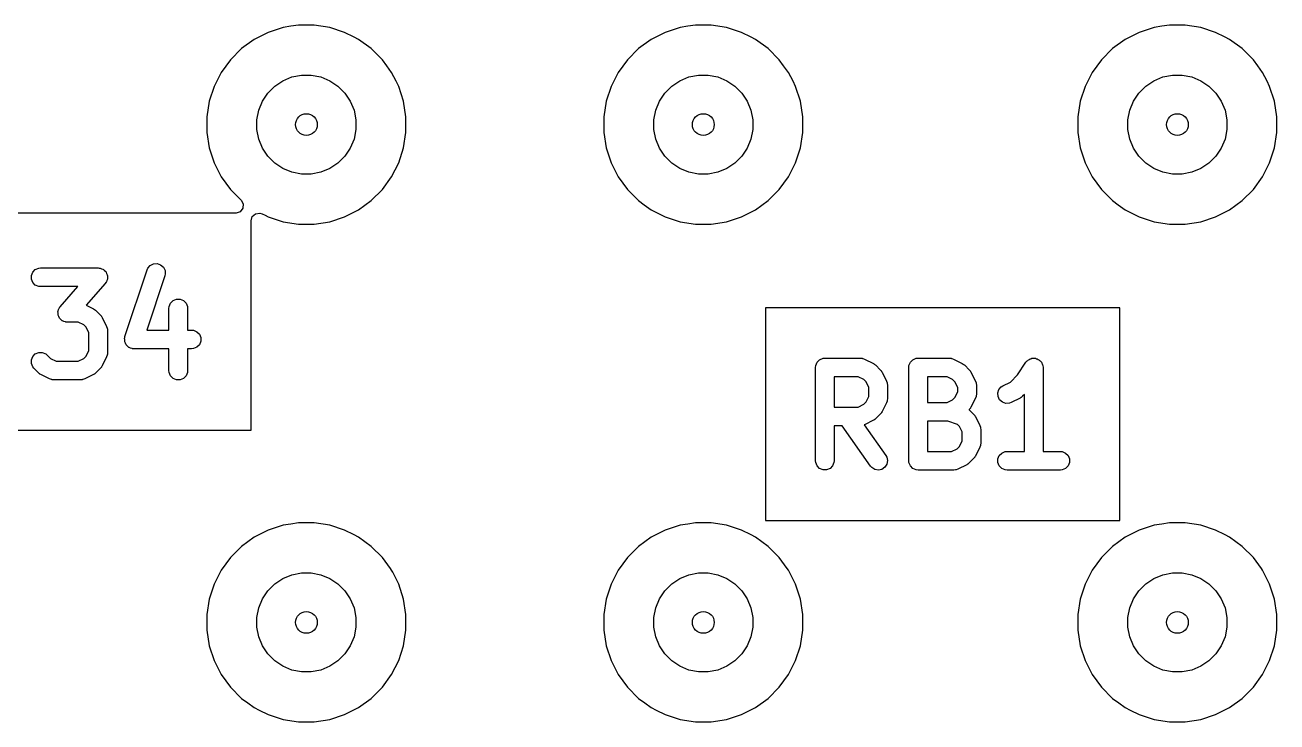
# Model space of a CAD drawing. Extents: x 20 to 124, y -124 to -20.
# Drawn here: x 88.29 to 108.41, y -111.85 to -100.65 of the extents above; entities that cross this region are included whole.
import ezdxf

# ---------------------------------------------------------------- set-up
doc = ezdxf.new("R2010")
doc.units = 0
doc.layers.add('BLACK', color=7, linetype='CONTINUOUS')
doc.layers.add('WHITE', color=7, linetype='CONTINUOUS')

msp = doc.modelspace()

# ---------------------------------------------------------------- linework, layer by layer
at = {"layer": 'BLACK', "linetype": 'CONTINUOUS'}
for p, q in [((92.195616, -100.76676), (91.971151, -100.881132)), ((92.435214, -100.68891), (92.195616, -100.76676)), ((92.559626, -100.669205), (92.435214, -100.68891)), ((92.684038, -100.6495), (92.559626, -100.669205)), ((92.935962, -100.6495), (92.684038, -100.6495)), ((93.184785, -100.68891), (92.935962, -100.6495)), ((93.424383, -100.76676), (93.184785, -100.68891)), ((93.578747, -100.845413), (93.424383, -100.76676)), ((98.575616, -100.76676), (98.351151, -100.881132)), ((98.815214, -100.68891), (98.575616, -100.76676)), ((98.939626, -100.669205), (98.815214, -100.68891)), ((99.064038, -100.6495), (98.939626, -100.669205)), ((99.315962, -100.6495), (99.064038, -100.6495)), ((99.564785, -100.68891), (99.315962, -100.6495)), ((99.804383, -100.76676), (99.564785, -100.68891)), ((99.958747, -100.845413), (99.804383, -100.76676)), ((106.195616, -100.76676), (105.971151, -100.881132)), ((106.435214, -100.68891), (106.195616, -100.76676)), ((106.559626, -100.669205), (106.435214, -100.68891)), ((106.684038, -100.6495), (106.559626, -100.669205)), ((106.935962, -100.6495), (106.684038, -100.6495)), ((107.184785, -100.68891), (106.935962, -100.6495)), ((107.424383, -100.76676), (107.184785, -100.68891)), ((107.578747, -100.845413), (107.424383, -100.76676)), ((91.971151, -100.881132), (91.76735, -101.029201)), ((93.648845, -100.88113), (93.578747, -100.845413)), ((93.648847, -100.881131), (93.648845, -100.88113)), ((93.648848, -100.881132), (93.648847, -100.881131)), ((93.852649, -101.029201), (93.648848, -100.881132)), ((98.351151, -100.881132), (98.14735, -101.029201)), ((100.028845, -100.88113), (99.958747, -100.845413)), ((100.028847, -100.881131), (100.028845, -100.88113)), ((100.028848, -100.881132), (100.028847, -100.881131)), ((100.232649, -101.029201), (100.028848, -100.881132)), ((105.971151, -100.881132), (105.76735, -101.029201)), ((107.648845, -100.88113), (107.578747, -100.845413)), ((107.648847, -100.881131), (107.648845, -100.88113)), ((107.648848, -100.881132), (107.648847, -100.881131)), ((107.852649, -101.029201), (107.648848, -100.881132)), ((91.589201, -101.20735), (91.441132, -101.411151)), ((91.589205, -101.207345), (91.589201, -101.20735)), ((91.767345, -101.029205), (91.589205, -101.207345)), ((91.76735, -101.029201), (91.767345, -101.029205)), ((93.852654, -101.029205), (93.852649, -101.029201)), ((94.030794, -101.207345), (93.852654, -101.029205)), ((94.030798, -101.20735), (94.030794, -101.207345)), ((94.100691, -101.30355), (94.030798, -101.20735)), ((97.969201, -101.20735), (97.821132, -101.411151)), ((97.969205, -101.207345), (97.969201, -101.20735)), ((98.147345, -101.029205), (97.969205, -101.207345)), ((98.14735, -101.029201), (98.147345, -101.029205)), ((100.232654, -101.029205), (100.232649, -101.029201)), ((100.410794, -101.207345), (100.232654, -101.029205)), ((100.410798, -101.20735), (100.410794, -101.207345)), ((100.480691, -101.30355), (100.410798, -101.20735)), ((105.589201, -101.20735), (105.441132, -101.411151)), ((105.589205, -101.207345), (105.589201, -101.20735)), ((105.767345, -101.029205), (105.589205, -101.207345)), ((105.76735, -101.029201), (105.767345, -101.029205)), ((107.852654, -101.029205), (107.852649, -101.029201)), ((108.030794, -101.207345), (107.852654, -101.029205)), ((108.030798, -101.20735), (108.030794, -101.207345)), ((108.100691, -101.30355), (108.030798, -101.20735)), ((91.441132, -101.411151), (91.32676, -101.635616)), ((94.17887, -101.411155), (94.100691, -101.30355)), ((94.251747, -101.554184), (94.17887, -101.411155)), ((97.821132, -101.411151), (97.70676, -101.635616)), ((100.55887, -101.411155), (100.480691, -101.30355)), ((100.631747, -101.554184), (100.55887, -101.411155)), ((105.441132, -101.411151), (105.32676, -101.635616)), ((108.17887, -101.411155), (108.100691, -101.30355)), ((108.251747, -101.554184), (108.17887, -101.411155)), ((92.302485, -101.631592), (92.432883, -101.544463)), ((92.432883, -101.544463), (92.577772, -101.484448)), ((92.577772, -101.484448), (92.731586, -101.453852)), ((92.731586, -101.453852), (92.888414, -101.453852)), ((92.888414, -101.453852), (93.042228, -101.484448)), ((93.042228, -101.484448), (93.187117, -101.544463)), ((93.187117, -101.544463), (93.317515, -101.631592)), ((94.293239, -101.635616), (94.251747, -101.554184)), ((98.682485, -101.631592), (98.812883, -101.544463)), ((98.812883, -101.544463), (98.957772, -101.484448)), ((98.957772, -101.484448), (99.111586, -101.453852)), ((99.111586, -101.453852), (99.268414, -101.453852)), ((99.268414, -101.453852), (99.422228, -101.484448)), ((99.422228, -101.484448), (99.567117, -101.544463)), ((99.567117, -101.544463), (99.697515, -101.631592)), ((100.673239, -101.635616), (100.631747, -101.554184)), ((106.302485, -101.631592), (106.432883, -101.544463)), ((106.432883, -101.544463), (106.577772, -101.484448)), ((106.577772, -101.484448), (106.731586, -101.453852)), ((106.731586, -101.453852), (106.888414, -101.453852)), ((106.888414, -101.453852), (107.042228, -101.484448)), ((107.042228, -101.484448), (107.187117, -101.544463)), ((107.187117, -101.544463), (107.317515, -101.631592)), ((108.293239, -101.635616), (108.251747, -101.554184)), ((91.32676, -101.635616), (91.24891, -101.875214)), ((92.104463, -101.872883), (92.191592, -101.742485)), ((92.191592, -101.742485), (92.302485, -101.631592)), ((93.317515, -101.631592), (93.428408, -101.742485)), ((93.428408, -101.742485), (93.515537, -101.872883)), ((94.293239, -101.635618), (94.293239, -101.635616)), ((94.293241, -101.635621), (94.293239, -101.635618)), ((94.37109, -101.875215), (94.293241, -101.635621)), ((97.70676, -101.635616), (97.62891, -101.875214)), ((98.484463, -101.872883), (98.571592, -101.742485)), ((98.571592, -101.742485), (98.682485, -101.631592)), ((99.697515, -101.631592), (99.808408, -101.742485)), ((99.808408, -101.742485), (99.895537, -101.872883)), ((100.673239, -101.635618), (100.673239, -101.635616)), ((100.673241, -101.635621), (100.673239, -101.635618)), ((100.75109, -101.875215), (100.673241, -101.635621)), ((105.32676, -101.635616), (105.24891, -101.875214)), ((106.104463, -101.872883), (106.191592, -101.742485)), ((106.191592, -101.742485), (106.302485, -101.631592)), ((107.317515, -101.631592), (107.428408, -101.742485)), ((107.428408, -101.742485), (107.515537, -101.872883)), ((108.293239, -101.635618), (108.293239, -101.635616)), ((108.293241, -101.635621), (108.293239, -101.635618)), ((108.37109, -101.875215), (108.293241, -101.635621)), ((91.24891, -101.875214), (91.2095, -102.124038)), ((92.013852, -102.171586), (92.044448, -102.017772)), ((92.044448, -102.017772), (92.104463, -101.872883)), ((93.515537, -101.872883), (93.575552, -102.017772)), ((93.575552, -102.017772), (93.606148, -102.171586)), ((94.4105, -102.124038), (94.37109, -101.875215)), ((97.62891, -101.875214), (97.5895, -102.124038)), ((98.393852, -102.171586), (98.424448, -102.017772)), ((98.424448, -102.017772), (98.484463, -101.872883)), ((99.895537, -101.872883), (99.955552, -102.017772)), ((99.955552, -102.017772), (99.986148, -102.171586)), ((100.7905, -102.124038), (100.75109, -101.875215)), ((105.24891, -101.875214), (105.2095, -102.124038)), ((106.013852, -102.171586), (106.044448, -102.017772)), ((106.044448, -102.017772), (106.104463, -101.872883)), ((107.515537, -101.872883), (107.575552, -102.017772)), ((107.575552, -102.017772), (107.606148, -102.171586)), ((108.4105, -102.124038), (108.37109, -101.875215)), ((91.2095, -102.124038), (91.2095, -102.375961)), ((92.013852, -102.328414), (92.013852, -102.171586)), ((93.606148, -102.171586), (93.606148, -102.328414)), ((94.4105, -102.375962), (94.4105, -102.124038)), ((97.5895, -102.124038), (97.5895, -102.375961)), ((98.393852, -102.328414), (98.393852, -102.171586)), ((99.986148, -102.171586), (99.986148, -102.328414)), ((100.7905, -102.375962), (100.7905, -102.124038)), ((105.2095, -102.124038), (105.2095, -102.375961)), ((106.013852, -102.328414), (106.013852, -102.171586)), ((107.606148, -102.171586), (107.606148, -102.328414)), ((108.4105, -102.375962), (108.4105, -102.124038)), ((91.2095, -102.375961), (91.24891, -102.624785)), ((92.044448, -102.482228), (92.013852, -102.328414)), ((93.606148, -102.328414), (93.575552, -102.482228)), ((94.37109, -102.624785), (94.4105, -102.375962)), ((97.5895, -102.375961), (97.62891, -102.624785)), ((98.424448, -102.482228), (98.393852, -102.328414)), ((99.986148, -102.328414), (99.955552, -102.482228)), ((100.75109, -102.624785), (100.7905, -102.375962)), ((105.2095, -102.375961), (105.24891, -102.624785)), ((106.044448, -102.482228), (106.013852, -102.328414)), ((107.606148, -102.328414), (107.575552, -102.482228)), ((108.37109, -102.624785), (108.4105, -102.375962)), ((91.24891, -102.624785), (91.32676, -102.864383)), ((92.104463, -102.627117), (92.044448, -102.482228)), ((92.191592, -102.757515), (92.104463, -102.627117)), ((93.515537, -102.627117), (93.428408, -102.757515)), ((93.575552, -102.482228), (93.515537, -102.627117)), ((94.293241, -102.864379), (94.37109, -102.624785)), ((97.62891, -102.624785), (97.70676, -102.864383)), ((98.484463, -102.627117), (98.424448, -102.482228)), ((98.571592, -102.757515), (98.484463, -102.627117)), ((99.895537, -102.627117), (99.808408, -102.757515)), ((99.955552, -102.482228), (99.895537, -102.627117)), ((100.673241, -102.864379), (100.75109, -102.624785)), ((105.24891, -102.624785), (105.32676, -102.864383)), ((106.104463, -102.627117), (106.044448, -102.482228)), ((106.191592, -102.757515), (106.104463, -102.627117)), ((107.515537, -102.627117), (107.428408, -102.757515)), ((107.575552, -102.482228), (107.515537, -102.627117)), ((108.293241, -102.864379), (108.37109, -102.624785)), ((92.302485, -102.868408), (92.191592, -102.757515)), ((93.428408, -102.757515), (93.317515, -102.868408)), ((98.682485, -102.868408), (98.571592, -102.757515)), ((99.808408, -102.757515), (99.697515, -102.868408)), ((106.302485, -102.868408), (106.191592, -102.757515)), ((107.428408, -102.757515), (107.317515, -102.868408)), ((91.32676, -102.864383), (91.441132, -103.088848)), ((92.432883, -102.955537), (92.302485, -102.868408)), ((92.577772, -103.015552), (92.432883, -102.955537)), ((92.731586, -103.046148), (92.577772, -103.015552)), ((93.042228, -103.015552), (92.888414, -103.046148)), ((93.187117, -102.955537), (93.042228, -103.015552)), ((93.317515, -102.868408), (93.187117, -102.955537)), ((94.17887, -103.088845), (94.293241, -102.864379)), ((97.70676, -102.864383), (97.821132, -103.088848)), ((98.812883, -102.955537), (98.682485, -102.868408)), ((98.957772, -103.015552), (98.812883, -102.955537)), ((99.111586, -103.046148), (98.957772, -103.015552)), ((99.422228, -103.015552), (99.268414, -103.046148)), ((99.567117, -102.955537), (99.422228, -103.015552)), ((99.697515, -102.868408), (99.567117, -102.955537)), ((100.55887, -103.088845), (100.673241, -102.864379)), ((105.32676, -102.864383), (105.441132, -103.088848)), ((106.432883, -102.955537), (106.302485, -102.868408)), ((106.577772, -103.015552), (106.432883, -102.955537)), ((106.731586, -103.046148), (106.577772, -103.015552)), ((107.042228, -103.015552), (106.888414, -103.046148)), ((107.187117, -102.955537), (107.042228, -103.015552)), ((107.317515, -102.868408), (107.187117, -102.955537)), ((108.17887, -103.088845), (108.293241, -102.864379)), ((91.441132, -103.088848), (91.589201, -103.292649)), ((92.888414, -103.046148), (92.731586, -103.046148)), ((94.030793, -103.292656), (94.17887, -103.088845)), ((97.821132, -103.088848), (97.969201, -103.292649)), ((99.268414, -103.046148), (99.111586, -103.046148)), ((100.410793, -103.292656), (100.55887, -103.088845)), ((105.441132, -103.088848), (105.589201, -103.292649)), ((106.888414, -103.046148), (106.731586, -103.046148)), ((108.030793, -103.292656), (108.17887, -103.088845)), ((91.589201, -103.292649), (91.589205, -103.292654)), ((91.589205, -103.292654), (91.759546, -103.462995)), ((93.852656, -103.470793), (94.030793, -103.292656)), ((97.969201, -103.292649), (97.969205, -103.292654)), ((97.969205, -103.292654), (98.147345, -103.470794)), ((100.232656, -103.470793), (100.410793, -103.292656)), ((105.589201, -103.292649), (105.589205, -103.292654)), ((105.589205, -103.292654), (105.767345, -103.470794)), ((107.852656, -103.470793), (108.030793, -103.292656)), ((91.788047, -103.59401), (91.746175, -103.649943)), ((91.759546, -103.462995), (91.793031, -103.524318)), ((91.793031, -103.524318), (91.788047, -103.59401)), ((93.424379, -103.733241), (93.648845, -103.61887)), ((93.648845, -103.61887), (93.852656, -103.470793)), ((98.147345, -103.470794), (98.14735, -103.470798)), ((98.14735, -103.470798), (98.239644, -103.537853)), ((98.239644, -103.537853), (98.351155, -103.61887)), ((98.351155, -103.61887), (98.480079, -103.68456)), ((99.804379, -103.733241), (100.028845, -103.61887)), ((100.028845, -103.61887), (100.232656, -103.470793)), ((105.767345, -103.470794), (105.76735, -103.470798)), ((105.76735, -103.470798), (105.859644, -103.537853)), ((105.859644, -103.537853), (105.971155, -103.61887)), ((105.971155, -103.61887), (106.100079, -103.68456)), ((107.424379, -103.733241), (107.648845, -103.61887)), ((107.648845, -103.61887), (107.852656, -103.470793)), ((91.671865, -103.674676), (86.328135, -103.674676)), ((91.680711, -103.67436), (91.671865, -103.674676)), ((91.746175, -103.649943), (91.680711, -103.67436)), ((91.919785, -103.795045), (91.93947, -103.728006)), ((91.919785, -107.161655), (91.919785, -103.795045)), ((91.93947, -103.728006), (91.992274, -103.682251)), ((91.992274, -103.682251), (92.061432, -103.672307)), ((92.061432, -103.672307), (92.100077, -103.684559)), ((92.100077, -103.684559), (92.145118, -103.707508)), ((92.145118, -103.707508), (92.195616, -103.733239)), ((92.195616, -103.733239), (92.195618, -103.733239)), ((92.195618, -103.733239), (92.195621, -103.733241)), ((92.195621, -103.733241), (92.435215, -103.81109)), ((92.435215, -103.81109), (92.684038, -103.8505)), ((92.935962, -103.8505), (93.184785, -103.81109)), ((93.184785, -103.81109), (93.424379, -103.733241)), ((98.480079, -103.68456), (98.575616, -103.733239)), ((98.575616, -103.733239), (98.575618, -103.733239)), ((98.575618, -103.733239), (98.575621, -103.733241)), ((98.575621, -103.733241), (98.815215, -103.81109)), ((98.815215, -103.81109), (99.064038, -103.8505)), ((99.315962, -103.8505), (99.564785, -103.81109)), ((99.564785, -103.81109), (99.804379, -103.733241)), ((106.100079, -103.68456), (106.195616, -103.733239)), ((106.195616, -103.733239), (106.195618, -103.733239)), ((106.195618, -103.733239), (106.195621, -103.733241)), ((106.195621, -103.733241), (106.435215, -103.81109)), ((106.435215, -103.81109), (106.684038, -103.8505)), ((106.935962, -103.8505), (107.184785, -103.81109)), ((107.184785, -103.81109), (107.424379, -103.733241)), ((92.684038, -103.8505), (92.684039, -103.8505)), ((92.684039, -103.8505), (92.935961, -103.8505)), ((92.935961, -103.8505), (92.935962, -103.8505)), ((99.064038, -103.8505), (99.064039, -103.8505)), ((99.064039, -103.8505), (99.315961, -103.8505)), ((99.315961, -103.8505), (99.315962, -103.8505)), ((106.684038, -103.8505), (106.684039, -103.8505)), ((106.684039, -103.8505), (106.935961, -103.8505)), ((106.935961, -103.8505), (106.935962, -103.8505)), ((88.388596, -104.674064), (88.410994, -104.619992)), ((88.410994, -104.619992), (88.452378, -104.578608)), ((88.452378, -104.578608), (88.50645, -104.55621)), ((88.50645, -104.55621), (88.535714, -104.553328)), ((88.535714, -104.553328), (89.464286, -104.553328)), ((89.464286, -104.553328), (89.479763, -104.554852)), ((89.479763, -104.554852), (89.483698, -104.55459)), ((89.483698, -104.55459), (89.486408, -104.555506)), ((89.486408, -104.555506), (89.49355, -104.55621)), ((89.49355, -104.55621), (89.516064, -104.565536)), ((89.516064, -104.565536), (89.53914, -104.57334)), ((89.53914, -104.57334), (89.542947, -104.576671)), ((89.542947, -104.576671), (89.547622, -104.578608)), ((89.547622, -104.578608), (89.564851, -104.595837)), ((89.564851, -104.595837), (89.583187, -104.611881)), ((89.583187, -104.611881), (89.585429, -104.616415)), ((89.585429, -104.616415), (89.589006, -104.619992)), ((89.589006, -104.619992), (89.598332, -104.642508)), ((89.893412, -105.655894), (90.250554, -104.584466)), ((90.250554, -104.584466), (90.262543, -104.557615)), ((90.262543, -104.557615), (90.30089, -104.513401)), ((90.30089, -104.513401), (90.353237, -104.487227)), ((90.353237, -104.487227), (90.411617, -104.483078)), ((90.411617, -104.483078), (90.467142, -104.501586)), ((90.467142, -104.501586), (90.511356, -104.539934)), ((90.511356, -104.539934), (90.53753, -104.592281)), ((90.53753, -104.592281), (90.541679, -104.650661)), ((88.388596, -104.732592), (88.388596, -104.674064)), ((88.410994, -104.786664), (88.388596, -104.732592)), ((88.452378, -104.828048), (88.410994, -104.786664)), ((88.50645, -104.850446), (88.452378, -104.828048)), ((89.577172, -104.802104), (89.270238, -105.152886)), ((89.586215, -104.789454), (89.577172, -104.802104)), ((89.589006, -104.786664), (89.586215, -104.789454)), ((89.590101, -104.784019), (89.589006, -104.786664)), ((89.594274, -104.778183), (89.590101, -104.784019)), ((89.602079, -104.755103), (89.594274, -104.778183)), ((89.598332, -104.642508), (89.609131, -104.664344)), ((89.611404, -104.732592), (89.602079, -104.755103)), ((89.609131, -104.664344), (89.609467, -104.669388)), ((89.609467, -104.669388), (89.611404, -104.674064)), ((89.611404, -104.674064), (89.611404, -104.698439)), ((89.611404, -104.698439), (89.613024, -104.72274)), ((89.613024, -104.72274), (89.611404, -104.72753)), ((89.611404, -104.72753), (89.611404, -104.732592)), ((90.535159, -104.679335), (90.243827, -105.553328)), ((90.541679, -104.650661), (90.535159, -104.679335)), ((88.535714, -104.853328), (88.50645, -104.850446)), ((89.133721, -104.853328), (88.535714, -104.853328)), ((88.851399, -105.175981), (89.133721, -104.853328)), ((88.817168, -105.245493), (88.826491, -105.222984)), ((88.826491, -105.222984), (88.834298, -105.199903)), ((88.834298, -105.199903), (88.838469, -105.194066)), ((88.838469, -105.194066), (88.839566, -105.191421)), ((88.839566, -105.191421), (88.842355, -105.188631)), ((88.842355, -105.188631), (88.851399, -105.175981)), ((89.270238, -105.152886), (89.388511, -105.212021)), ((89.388511, -105.212021), (89.401105, -105.219949)), ((89.401105, -105.219949), (89.404765, -105.221465)), ((89.404765, -105.221465), (89.408885, -105.224846)), ((89.408885, -105.224846), (89.413396, -105.227686)), ((89.413396, -105.227686), (89.41599, -105.230677)), ((89.41599, -105.230677), (89.427496, -105.24012)), ((89.427496, -105.24012), (89.498924, -105.311549)), ((90.6, -105.203328), (90.602882, -105.174064)), ((90.6, -105.553328), (90.6, -105.203328)), ((90.602882, -105.174064), (90.62528, -105.119992)), ((90.62528, -105.119992), (90.666664, -105.078608)), ((90.666664, -105.078608), (90.720736, -105.05621)), ((90.720736, -105.05621), (90.779264, -105.05621)), ((90.779264, -105.05621), (90.833336, -105.078608)), ((90.833336, -105.078608), (90.87472, -105.119992)), ((90.87472, -105.119992), (90.897118, -105.174064)), ((90.897118, -105.174064), (90.9, -105.203328)), ((90.9, -105.203328), (90.9, -105.553328)), ((105.884072, -105.194984), (100.187357, -105.194984)), ((100.187357, -105.194984), (100.187357, -108.611655)), ((105.884072, -108.611655), (105.884072, -105.194984)), ((88.815547, -105.255345), (88.817168, -105.250552)), ((88.817168, -105.279654), (88.815547, -105.255345)), ((88.817168, -105.250552), (88.817168, -105.245493)), ((88.817168, -105.304021), (88.817168, -105.279654)), ((88.819104, -105.308696), (88.817168, -105.304021)), ((88.819441, -105.313741), (88.819104, -105.308696)), ((88.830239, -105.335576), (88.819441, -105.313741)), ((88.839566, -105.358093), (88.830239, -105.335576)), ((88.843142, -105.361669), (88.839566, -105.358093)), ((88.845385, -105.366204), (88.843142, -105.361669)), ((88.86372, -105.382247), (88.845385, -105.366204)), ((88.88095, -105.399477), (88.86372, -105.382247)), ((88.885624, -105.401413), (88.88095, -105.399477)), ((88.889432, -105.404745), (88.885624, -105.401413)), ((88.912513, -105.412551), (88.889432, -105.404745)), ((88.935022, -105.421875), (88.912513, -105.412551)), ((88.942159, -105.422577), (88.935022, -105.421875)), ((88.944874, -105.423496), (88.942159, -105.422577)), ((88.948813, -105.423233), (88.944874, -105.423496)), ((88.964286, -105.424757), (88.948813, -105.423233)), ((89.143162, -105.424757), (88.964286, -105.424757)), ((89.232575, -105.469463), (89.143162, -105.424757)), ((89.498924, -105.311549), (89.508362, -105.323049)), ((89.508362, -105.323049), (89.511356, -105.325646)), ((89.511356, -105.325646), (89.514196, -105.330158)), ((89.514196, -105.330158), (89.517578, -105.334279)), ((89.517578, -105.334279), (89.519093, -105.337938)), ((89.519093, -105.337938), (89.527021, -105.350532)), ((89.527021, -105.350532), (89.59845, -105.493388)), ((89.269578, -105.506467), (89.232575, -105.469463)), ((89.314286, -105.595881), (89.269578, -105.506467)), ((89.314286, -105.882203), (89.314286, -105.595881)), ((89.59845, -105.493388), (89.608959, -105.520852)), ((89.608959, -105.520852), (89.60934, -105.526226)), ((89.60934, -105.526226), (89.611404, -105.531207)), ((89.611404, -105.531207), (89.614286, -105.560471)), ((89.614286, -105.560471), (89.614286, -105.917614)), ((90.243827, -105.553328), (90.6, -105.553328)), ((90.9, -105.553328), (90.964285, -105.553328)), ((90.964285, -105.553328), (90.993549, -105.55621)), ((90.993549, -105.55621), (91.047621, -105.578608)), ((91.047621, -105.578608), (91.089005, -105.619992)), ((91.089005, -105.619992), (91.111403, -105.674064)), ((89.886892, -105.684567), (89.888596, -105.677073)), ((89.888596, -105.708544), (89.886892, -105.684567)), ((89.888596, -105.674064), (89.890113, -105.670401)), ((89.888596, -105.677073), (89.888596, -105.674064)), ((89.888596, -105.732592), (89.888596, -105.708544)), ((89.890658, -105.737572), (89.888596, -105.732592)), ((89.890113, -105.670401), (89.893412, -105.655894)), ((89.891041, -105.742948), (89.890658, -105.737572)), ((89.901793, -105.764452), (89.891041, -105.742948)), ((89.910994, -105.786664), (89.901793, -105.764452)), ((89.914804, -105.790474), (89.910994, -105.786664)), ((89.917215, -105.795295), (89.914804, -105.790474)), ((89.935376, -105.811046), (89.917215, -105.795295)), ((89.952378, -105.828048), (89.935376, -105.811046)), ((89.957357, -105.83011), (89.952378, -105.828048)), ((89.961429, -105.833642), (89.957357, -105.83011)), ((89.984235, -105.841244), (89.961429, -105.833642)), ((90.00645, -105.850446), (89.984235, -105.841244)), ((91.047621, -105.828048), (90.993549, -105.850446)), ((91.089005, -105.786664), (91.047621, -105.828048)), ((91.111403, -105.732592), (91.089005, -105.786664)), ((91.111403, -105.674064), (91.111403, -105.732592)), ((88.388596, -106.031208), (88.410993, -105.977136)), ((88.388596, -106.089734), (88.388596, -106.031208)), ((88.410993, -105.977136), (88.452379, -105.93575)), ((88.452379, -105.93575), (88.506451, -105.913353)), ((88.506451, -105.913353), (88.564977, -105.913353)), ((88.564977, -105.913353), (88.619049, -105.93575)), ((88.619049, -105.93575), (88.64178, -105.954405)), ((88.64178, -105.954405), (88.695996, -106.008621)), ((88.695996, -106.008621), (88.78541, -106.053328)), ((89.143162, -106.053328), (89.232575, -106.008621)), ((89.232575, -106.008621), (89.269578, -105.971617)), ((89.269578, -105.971617), (89.314286, -105.882203)), ((89.59845, -105.984697), (89.527021, -106.127553)), ((89.608959, -105.957233), (89.59845, -105.984697)), ((89.60934, -105.951858), (89.608959, -105.957233)), ((89.611404, -105.946878), (89.60934, -105.951858)), ((89.614286, -105.917614), (89.611404, -105.946878)), ((90.014101, -105.851199), (90.00645, -105.850446)), ((90.016953, -105.85215), (90.014101, -105.851199)), ((90.020902, -105.851869), (90.016953, -105.85215)), ((90.035714, -105.853328), (90.020902, -105.851869)), ((90.6, -105.853328), (90.035714, -105.853328)), ((90.6, -106.203328), (90.6, -105.853328)), ((90.964285, -105.853328), (90.9, -105.853328)), ((90.9, -105.853328), (90.9, -106.203328)), ((90.993549, -105.850446), (90.964285, -105.853328)), ((101.018137, -106.069992), (101.059521, -106.028608)), ((101.059521, -106.028608), (101.113593, -106.00621)), ((101.113593, -106.00621), (101.142857, -106.003328)), ((101.142857, -106.003328), (101.714286, -106.003328)), ((101.714286, -106.003328), (101.74355, -106.00621)), ((101.74355, -106.00621), (101.74853, -106.008273)), ((101.74853, -106.008273), (101.753905, -106.008655)), ((101.753905, -106.008655), (101.781368, -106.019164)), ((101.781368, -106.019164), (101.924225, -106.090593)), ((102.518137, -106.069992), (102.559521, -106.028608)), ((102.559521, -106.028608), (102.613593, -106.00621)), ((102.613593, -106.00621), (102.642857, -106.003328)), ((102.642857, -106.003328), (103.142857, -106.003328)), ((103.142857, -106.003328), (103.172121, -106.00621)), ((103.172121, -106.00621), (103.177098, -106.008271)), ((103.177098, -106.008271), (103.182476, -106.008654)), ((103.182476, -106.008654), (103.209939, -106.019164)), ((103.209939, -106.019164), (103.352797, -106.090593)), ((104.375391, -106.06988), (104.393823, -106.047372)), ((104.393823, -106.047372), (104.406165, -106.039106)), ((104.406165, -106.039106), (104.416664, -106.028608)), ((104.416664, -106.028608), (104.43024, -106.022984)), ((104.43024, -106.022984), (104.442453, -106.014806)), ((104.442453, -106.014806), (104.457014, -106.011893)), ((104.457014, -106.011893), (104.470736, -106.00621)), ((104.470736, -106.00621), (104.485433, -106.00621)), ((104.485433, -106.00621), (104.499843, -106.003328)), ((104.499843, -106.003328), (104.514413, -106.00621)), ((104.514413, -106.00621), (104.529264, -106.00621)), ((104.529264, -106.00621), (104.542838, -106.011832)), ((104.542838, -106.011832), (104.557257, -106.014685)), ((104.557257, -106.014685), (104.569617, -106.022925)), ((104.569617, -106.022925), (104.583336, -106.028608)), ((104.583336, -106.028608), (104.593725, -106.038997)), ((104.593725, -106.038997), (104.605956, -106.047151)), ((104.605956, -106.047151), (104.614221, -106.059493)), ((88.410993, -106.143806), (88.388596, -106.089734)), ((88.429648, -106.166537), (88.410993, -106.143806)), ((88.501077, -106.237966), (88.429648, -106.166537)), ((88.512581, -106.247407), (88.501077, -106.237966)), ((88.515176, -106.250399), (88.512581, -106.247407)), ((88.519685, -106.253237), (88.515176, -106.250399)), ((88.78541, -106.053328), (89.143162, -106.053328)), ((89.413396, -106.250399), (89.408885, -106.253238)), ((89.41599, -106.247407), (89.413396, -106.250399)), ((89.427496, -106.237965), (89.41599, -106.247407)), ((89.498924, -106.166536), (89.427496, -106.237965)), ((89.508362, -106.155035), (89.498924, -106.166536)), ((89.511356, -106.152439), (89.508362, -106.155035)), ((89.514196, -106.147926), (89.511356, -106.152439)), ((89.517578, -106.143806), (89.514196, -106.147926)), ((89.519093, -106.140146), (89.517578, -106.143806)), ((89.527021, -106.127553), (89.519093, -106.140146)), ((90.602882, -106.232592), (90.6, -106.203328)), ((90.62528, -106.286664), (90.602882, -106.232592)), ((90.897118, -106.232592), (90.87472, -106.286664)), ((90.9, -106.203328), (90.897118, -106.232592)), ((100.992857, -106.153328), (100.995739, -106.124064)), ((100.992857, -107.653328), (100.992857, -106.153328)), ((100.995739, -106.124064), (101.018137, -106.069992)), ((101.924225, -106.090593), (101.93682, -106.098521)), ((101.93682, -106.098521), (101.940477, -106.100036)), ((101.940477, -106.100036), (101.944594, -106.103415)), ((101.944594, -106.103415), (101.949111, -106.106258)), ((101.949111, -106.106258), (101.951708, -106.109252)), ((101.951708, -106.109252), (101.963208, -106.11869)), ((101.963208, -106.11869), (102.034637, -106.190118)), ((102.034637, -106.190118), (102.044079, -106.201623)), ((102.044079, -106.201623), (102.047071, -106.204218)), ((102.047071, -106.204218), (102.04991, -106.208728)), ((102.04991, -106.208728), (102.053292, -106.212849)), ((102.053292, -106.212849), (102.054807, -106.216508)), ((102.054807, -106.216508), (102.062736, -106.229103)), ((102.062736, -106.229103), (102.134164, -106.371961)), ((102.492857, -106.153328), (102.495739, -106.124064)), ((102.492857, -107.653328), (102.492857, -106.153328)), ((102.495739, -106.124064), (102.518137, -106.069992)), ((103.352797, -106.090593), (103.36539, -106.09852)), ((103.36539, -106.09852), (103.36905, -106.100036)), ((103.36905, -106.100036), (103.373169, -106.103417)), ((103.373169, -106.103417), (103.377683, -106.106258)), ((103.377683, -106.106258), (103.380279, -106.109251)), ((103.380279, -106.109251), (103.391781, -106.118691)), ((103.391781, -106.118691), (103.463209, -106.190119)), ((103.463209, -106.190119), (103.472649, -106.201621)), ((103.472649, -106.201621), (103.475642, -106.204217)), ((103.475642, -106.204217), (103.47848, -106.208726)), ((103.47848, -106.208726), (103.481864, -106.212849)), ((103.481864, -106.212849), (103.48338, -106.216511)), ((103.48338, -106.216511), (103.491307, -106.229103)), ((103.491307, -106.229103), (103.562736, -106.371959)), ((104.240573, -106.272051), (104.375193, -106.070123)), ((104.375193, -106.070123), (104.375259, -106.070042)), ((104.375259, -106.070042), (104.37528, -106.069992)), ((104.37528, -106.069992), (104.375391, -106.06988)), ((104.614221, -106.059493), (104.62472, -106.069992)), ((104.62472, -106.069992), (104.630343, -106.083568)), ((104.630343, -106.083568), (104.638522, -106.095781)), ((104.638522, -106.095781), (104.641434, -106.110343)), ((104.641434, -106.110343), (104.647118, -106.124064)), ((104.647118, -106.124064), (104.649969, -106.153016)), ((104.649969, -106.153016), (104.65, -106.15317)), ((104.65, -106.15317), (104.649989, -106.153222)), ((104.649989, -106.153222), (104.65, -106.153328)), ((104.65, -106.153328), (104.65, -107.503328)), ((88.523808, -106.256621), (88.519685, -106.253237)), ((88.527469, -106.258137), (88.523808, -106.256621)), ((88.540061, -106.266064), (88.527469, -106.258137)), ((88.682919, -106.337492), (88.540061, -106.266064)), ((88.710382, -106.348002), (88.682919, -106.337492)), ((88.715757, -106.348383), (88.710382, -106.348002)), ((88.720736, -106.350446), (88.715757, -106.348383)), ((88.75, -106.353328), (88.720736, -106.350446)), ((89.178571, -106.353328), (88.75, -106.353328)), ((89.207835, -106.350446), (89.178571, -106.353328)), ((89.212813, -106.348383), (89.207835, -106.350446)), ((89.218189, -106.348002), (89.212813, -106.348383)), ((89.245652, -106.337492), (89.218189, -106.348002)), ((89.388511, -106.266064), (89.245652, -106.337492)), ((89.401105, -106.258135), (89.388511, -106.266064)), ((89.404765, -106.25662), (89.401105, -106.258135)), ((89.408885, -106.253238), (89.404765, -106.25662)), ((90.666664, -106.328048), (90.62528, -106.286664)), ((90.720736, -106.350446), (90.666664, -106.328048)), ((90.779264, -106.350446), (90.720736, -106.350446)), ((90.833336, -106.328048), (90.779264, -106.350446)), ((90.87472, -106.286664), (90.833336, -106.328048)), ((101.678876, -106.303328), (101.292857, -106.303328)), ((101.292857, -106.303328), (101.292857, -106.789042)), ((101.76829, -106.348035), (101.678876, -106.303328)), ((101.805294, -106.385039), (101.76829, -106.348035)), ((101.85, -106.474451), (101.805294, -106.385039)), ((102.134164, -106.371961), (102.144674, -106.399424)), ((102.144674, -106.399424), (102.145055, -106.404799)), ((102.145055, -106.404799), (102.147118, -106.409778)), ((102.147118, -106.409778), (102.15, -106.439042)), ((102.15, -106.439042), (102.15, -106.653328)), ((103.107447, -106.303328), (102.792857, -106.303328)), ((102.792857, -106.303328), (102.792857, -106.717614)), ((103.196861, -106.348035), (103.107447, -106.303328)), ((103.233865, -106.385039), (103.196861, -106.348035)), ((103.278572, -106.474452), (103.233865, -106.385039)), ((103.562736, -106.371959), (103.573245, -106.399423)), ((103.573245, -106.399423), (103.573626, -106.404797)), ((103.573626, -106.404797), (103.57569, -106.409778)), ((103.57569, -106.409778), (103.578572, -106.439042)), ((103.578572, -106.439042), (103.578572, -106.5819)), ((103.979461, -106.463401), (104.004347, -106.447736)), ((104.004347, -106.447736), (104.125432, -106.387192)), ((104.125432, -106.387192), (104.240573, -106.272051)), ((101.805293, -106.707331), (101.85, -106.617918)), ((101.85, -106.617918), (101.85, -106.474451)), ((102.15, -106.653328), (102.147118, -106.682592)), ((103.196861, -106.672907), (103.233865, -106.635902)), ((103.233865, -106.635902), (103.278572, -106.546489)), ((103.278572, -106.546489), (103.278572, -106.474452)), ((103.562736, -106.648983), (103.491307, -106.791839)), ((103.573245, -106.621519), (103.562736, -106.648983)), ((103.573626, -106.616144), (103.573245, -106.621519)), ((103.57569, -106.611164), (103.573626, -106.616144)), ((103.578572, -106.5819), (103.57569, -106.611164)), ((103.922607, -106.563139), (103.941114, -106.507616)), ((103.926756, -106.621519), (103.922607, -106.563139)), ((103.95293, -106.673868), (103.926756, -106.621519)), ((103.941114, -106.507616), (103.979461, -106.463401)), ((104.281368, -106.644635), (104.138511, -106.716064)), ((104.293961, -106.636707), (104.281368, -106.644635)), ((104.297621, -106.635192), (104.293961, -106.636707)), ((104.30174, -106.63181), (104.297621, -106.635192)), ((104.306254, -106.62897), (104.30174, -106.63181)), ((104.30885, -106.625976), (104.306254, -106.62897)), ((104.320352, -106.616537), (104.30885, -106.625976)), ((104.35, -106.586889), (104.320352, -106.616537)), ((104.35, -107.503328), (104.35, -106.586889)), ((101.292857, -106.789042), (101.678876, -106.789042)), ((101.678876, -106.789042), (101.768288, -106.744336)), ((101.768288, -106.744336), (101.805293, -106.707331)), ((102.134164, -106.720409), (102.062736, -106.863267)), ((102.144674, -106.692946), (102.134164, -106.720409)), ((102.145055, -106.68757), (102.144674, -106.692946)), ((102.147118, -106.682592), (102.145055, -106.68757)), ((102.792857, -106.717614), (103.107447, -106.717614)), ((103.107447, -106.717614), (103.196861, -106.672907)), ((103.463209, -106.830823), (103.462026, -106.832005)), ((103.462026, -106.832005), (103.463209, -106.832976)), ((103.472649, -106.81932), (103.463209, -106.830823)), ((103.463209, -106.832976), (103.534638, -106.904405)), ((103.475642, -106.816725), (103.472649, -106.81932)), ((103.47848, -106.812215), (103.475642, -106.816725)), ((103.481864, -106.808093), (103.47848, -106.812215)), ((103.48338, -106.80443), (103.481864, -106.808093)), ((103.491307, -106.791839), (103.48338, -106.80443)), ((103.997145, -106.712215), (103.95293, -106.673868)), ((104.052668, -106.730722), (103.997145, -106.712215)), ((104.111048, -106.726573), (104.052668, -106.730722)), ((104.138511, -106.716064), (104.111048, -106.726573)), ((101.924225, -107.001778), (101.781368, -107.073206)), ((101.936818, -106.99385), (101.924225, -107.001778)), ((101.940478, -106.992335), (101.936818, -106.99385)), ((101.944597, -106.988953), (101.940478, -106.992335)), ((101.949111, -106.986113), (101.944597, -106.988953)), ((101.951707, -106.983119), (101.949111, -106.986113)), ((101.963209, -106.97368), (101.951707, -106.983119)), ((102.034638, -106.902251), (101.963209, -106.97368)), ((102.044079, -106.890746), (102.034638, -106.902251)), ((102.047071, -106.888152), (102.044079, -106.890746)), ((102.049909, -106.883642), (102.047071, -106.888152)), ((102.053293, -106.87952), (102.049909, -106.883642)), ((102.054809, -106.875858), (102.053293, -106.87952)), ((102.062736, -106.863267), (102.054809, -106.875858)), ((103.118514, -107.017614), (102.792857, -107.017614)), ((102.792857, -107.017614), (102.792857, -107.503328)), ((103.276116, -107.070147), (103.118514, -107.017614)), ((103.534638, -106.904405), (103.544079, -106.915909)), ((103.544079, -106.915909), (103.547071, -106.918504)), ((103.547071, -106.918504), (103.549909, -106.923013)), ((103.549909, -106.923013), (103.553293, -106.927136)), ((103.553293, -106.927136), (103.554809, -106.930797)), ((103.554809, -106.930797), (103.562736, -106.943389)), ((103.562736, -106.943389), (103.634164, -107.086247)), ((86.223071, -107.161655), (91.919785, -107.161655)), ((101.421902, -107.089042), (101.292857, -107.089042)), ((101.292857, -107.089042), (101.292857, -107.653328)), ((101.877115, -107.739347), (101.421902, -107.089042)), ((101.781368, -107.073206), (101.777933, -107.07452)), ((101.777933, -107.07452), (102.122885, -107.567309)), ((103.305293, -107.099324), (103.276116, -107.070147)), ((103.35, -107.188737), (103.305293, -107.099324)), ((103.35, -107.332204), (103.35, -107.188737)), ((103.634164, -107.086247), (103.644674, -107.11371)), ((103.644674, -107.11371), (103.645055, -107.119085)), ((103.645055, -107.119085), (103.647118, -107.124064)), ((103.647118, -107.124064), (103.65, -107.153328)), ((103.65, -107.153328), (103.65, -107.367614)), ((103.178876, -107.503328), (103.268288, -107.458622)), ((103.268288, -107.458622), (103.305293, -107.421617)), ((103.305293, -107.421617), (103.35, -107.332204)), ((103.634164, -107.434695), (103.562736, -107.577553)), ((103.644674, -107.407232), (103.634164, -107.434695)), ((103.645055, -107.401856), (103.644674, -107.407232)), ((103.647118, -107.396878), (103.645055, -107.401856)), ((103.65, -107.367614), (103.647118, -107.396878)), ((100.995739, -107.682592), (100.992857, -107.653328)), ((101.292857, -107.653328), (101.289975, -107.682592)), ((102.122885, -107.567309), (102.137306, -107.592935)), ((102.137306, -107.592935), (102.149965, -107.650077)), ((102.149965, -107.650077), (102.139794, -107.707713)), ((102.495739, -107.682592), (102.492857, -107.653328)), ((102.792857, -107.503328), (103.178876, -107.503328)), ((103.534638, -107.616537), (103.463209, -107.687966)), ((103.544079, -107.605032), (103.534638, -107.616537)), ((103.547071, -107.602438), (103.544079, -107.605032)), ((103.549909, -107.597928), (103.547071, -107.602438)), ((103.553293, -107.593806), (103.549909, -107.597928)), ((103.554809, -107.590144), (103.553293, -107.593806)), ((103.562736, -107.577553), (103.554809, -107.590144)), ((103.924311, -107.624064), (103.946709, -107.569992)), ((103.924311, -107.682592), (103.924311, -107.624064)), ((103.946709, -107.569992), (103.988093, -107.528608)), ((103.988093, -107.528608), (104.042165, -107.50621)), ((104.042165, -107.50621), (104.071429, -107.503328)), ((104.071429, -107.503328), (104.35, -107.503328)), ((104.65, -107.503328), (104.928572, -107.503328)), ((104.928572, -107.503328), (104.957836, -107.50621)), ((104.957836, -107.50621), (105.011908, -107.528608)), ((105.011908, -107.528608), (105.053292, -107.569992)), ((105.053292, -107.569992), (105.07569, -107.624064)), ((105.07569, -107.624064), (105.07569, -107.682592)), ((101.018137, -107.736664), (100.995739, -107.682592)), ((101.059521, -107.778048), (101.018137, -107.736664)), ((101.113593, -107.800446), (101.059521, -107.778048)), ((101.172121, -107.800446), (101.113593, -107.800446)), ((101.226193, -107.778048), (101.172121, -107.800446)), ((101.267577, -107.736664), (101.226193, -107.778048)), ((101.289975, -107.682592), (101.267577, -107.736664)), ((101.896258, -107.761669), (101.877115, -107.739347)), ((101.945615, -107.793122), (101.896258, -107.761669)), ((102.003251, -107.803293), (101.945615, -107.793122)), ((102.060393, -107.790634), (102.003251, -107.803293)), ((102.108341, -107.75707), (102.060393, -107.790634)), ((102.139794, -107.707713), (102.108341, -107.75707)), ((102.518137, -107.736664), (102.495739, -107.682592)), ((102.559521, -107.778048), (102.518137, -107.736664)), ((102.613593, -107.800446), (102.559521, -107.778048)), ((102.642857, -107.803328), (102.613593, -107.800446)), ((103.214286, -107.803328), (102.642857, -107.803328)), ((103.24355, -107.800446), (103.214286, -107.803328)), ((103.248528, -107.798383), (103.24355, -107.800446)), ((103.253904, -107.798002), (103.248528, -107.798383)), ((103.281368, -107.787492), (103.253904, -107.798002)), ((103.424225, -107.716064), (103.281368, -107.787492)), ((103.436818, -107.708136), (103.424225, -107.716064)), ((103.440478, -107.706621), (103.436818, -107.708136)), ((103.444597, -107.703239), (103.440478, -107.706621)), ((103.449111, -107.700399), (103.444597, -107.703239)), ((103.451707, -107.697405), (103.449111, -107.700399)), ((103.463209, -107.687966), (103.451707, -107.697405)), ((103.946709, -107.736664), (103.924311, -107.682592)), ((103.988093, -107.778048), (103.946709, -107.736664)), ((104.042165, -107.800446), (103.988093, -107.778048)), ((104.071429, -107.803328), (104.042165, -107.800446)), ((104.928572, -107.803328), (104.071429, -107.803328)), ((104.957836, -107.800446), (104.928572, -107.803328)), ((105.011908, -107.778048), (104.957836, -107.800446)), ((105.053292, -107.736664), (105.011908, -107.778048)), ((105.07569, -107.682592), (105.053292, -107.736664)), ((92.684038, -108.6495), (92.559626, -108.669205)), ((92.935962, -108.6495), (92.684038, -108.6495)), ((93.184785, -108.68891), (92.935962, -108.6495)), ((99.064038, -108.6495), (98.939626, -108.669205)), ((99.315962, -108.6495), (99.064038, -108.6495)), ((99.564785, -108.68891), (99.315962, -108.6495)), ((100.187357, -108.611655), (105.884072, -108.611655)), ((106.684038, -108.6495), (106.559626, -108.669205)), ((106.935962, -108.6495), (106.684038, -108.6495)), ((107.184785, -108.68891), (106.935962, -108.6495)), ((92.195616, -108.76676), (91.971151, -108.881132)), ((92.435214, -108.68891), (92.195616, -108.76676)), ((92.559626, -108.669205), (92.435214, -108.68891)), ((93.424383, -108.76676), (93.184785, -108.68891)), ((93.578747, -108.845413), (93.424383, -108.76676)), ((93.648845, -108.88113), (93.578747, -108.845413)), ((98.575616, -108.76676), (98.351151, -108.881132)), ((98.815214, -108.68891), (98.575616, -108.76676)), ((98.939626, -108.669205), (98.815214, -108.68891)), ((99.804383, -108.76676), (99.564785, -108.68891)), ((99.958747, -108.845413), (99.804383, -108.76676)), ((100.028845, -108.88113), (99.958747, -108.845413)), ((106.195616, -108.76676), (105.971151, -108.881132)), ((106.435214, -108.68891), (106.195616, -108.76676)), ((106.559626, -108.669205), (106.435214, -108.68891)), ((107.424383, -108.76676), (107.184785, -108.68891)), ((107.578747, -108.845413), (107.424383, -108.76676)), ((107.648845, -108.88113), (107.578747, -108.845413)), ((91.767345, -109.029205), (91.589205, -109.207345)), ((91.76735, -109.029201), (91.767345, -109.029205)), ((91.971151, -108.881132), (91.76735, -109.029201)), ((93.648847, -108.881131), (93.648845, -108.88113)), ((93.648848, -108.881132), (93.648847, -108.881131)), ((93.852649, -109.029201), (93.648848, -108.881132)), ((93.852654, -109.029205), (93.852649, -109.029201)), ((94.030794, -109.207345), (93.852654, -109.029205)), ((98.147345, -109.029205), (97.969205, -109.207345)), ((98.14735, -109.029201), (98.147345, -109.029205)), ((98.351151, -108.881132), (98.14735, -109.029201)), ((100.028847, -108.881131), (100.028845, -108.88113)), ((100.028848, -108.881132), (100.028847, -108.881131)), ((100.232649, -109.029201), (100.028848, -108.881132)), ((100.232654, -109.029205), (100.232649, -109.029201)), ((100.410794, -109.207345), (100.232654, -109.029205)), ((105.767345, -109.029205), (105.589205, -109.207345)), ((105.76735, -109.029201), (105.767345, -109.029205)), ((105.971151, -108.881132), (105.76735, -109.029201)), ((107.648847, -108.881131), (107.648845, -108.88113)), ((107.648848, -108.881132), (107.648847, -108.881131)), ((107.852649, -109.029201), (107.648848, -108.881132)), ((107.852654, -109.029205), (107.852649, -109.029201)), ((108.030794, -109.207345), (107.852654, -109.029205)), ((91.589201, -109.20735), (91.441132, -109.411151)), ((91.589205, -109.207345), (91.589201, -109.20735)), ((94.030798, -109.20735), (94.030794, -109.207345)), ((94.159952, -109.385117), (94.030798, -109.20735)), ((97.969201, -109.20735), (97.821132, -109.411151)), ((97.969205, -109.207345), (97.969201, -109.20735)), ((100.410798, -109.20735), (100.410794, -109.207345)), ((100.539952, -109.385117), (100.410798, -109.20735)), ((105.589201, -109.20735), (105.441132, -109.411151)), ((105.589205, -109.207345), (105.589201, -109.20735)), ((108.030798, -109.20735), (108.030794, -109.207345)), ((108.159952, -109.385117), (108.030798, -109.20735)), ((91.441132, -109.411151), (91.32676, -109.635616)), ((92.577772, -109.484448), (92.731586, -109.453852)), ((92.731586, -109.453852), (92.888414, -109.453852)), ((92.888414, -109.453852), (93.042228, -109.484448)), ((94.17887, -109.411155), (94.159952, -109.385117)), ((94.196431, -109.445621), (94.17887, -109.411155)), ((94.293239, -109.635616), (94.196431, -109.445621)), ((97.821132, -109.411151), (97.70676, -109.635616)), ((98.957772, -109.484448), (99.111586, -109.453852)), ((99.111586, -109.453852), (99.268414, -109.453852)), ((99.268414, -109.453852), (99.422228, -109.484448)), ((100.55887, -109.411155), (100.539952, -109.385117)), ((100.576431, -109.445621), (100.55887, -109.411155)), ((100.673239, -109.635616), (100.576431, -109.445621)), ((105.441132, -109.411151), (105.32676, -109.635616)), ((106.577772, -109.484448), (106.731586, -109.453852)), ((106.731586, -109.453852), (106.888414, -109.453852)), ((106.888414, -109.453852), (107.042228, -109.484448)), ((108.17887, -109.411155), (108.159952, -109.385117)), ((108.196431, -109.445621), (108.17887, -109.411155)), ((108.293239, -109.635616), (108.196431, -109.445621)), ((91.32676, -109.635616), (91.24891, -109.875214)), ((92.191592, -109.742485), (92.302485, -109.631592)), ((92.302485, -109.631592), (92.432883, -109.544463)), ((92.432883, -109.544463), (92.577772, -109.484448)), ((93.042228, -109.484448), (93.187117, -109.544463)), ((93.187117, -109.544463), (93.317515, -109.631592)), ((93.317515, -109.631592), (93.428408, -109.742485)), ((94.293239, -109.635618), (94.293239, -109.635616)), ((94.293241, -109.635621), (94.293239, -109.635618)), ((94.37109, -109.875215), (94.293241, -109.635621)), ((97.70676, -109.635616), (97.62891, -109.875214)), ((98.571592, -109.742485), (98.682485, -109.631592)), ((98.682485, -109.631592), (98.812883, -109.544463)), ((98.812883, -109.544463), (98.957772, -109.484448)), ((99.422228, -109.484448), (99.567117, -109.544463)), ((99.567117, -109.544463), (99.697515, -109.631592)), ((99.697515, -109.631592), (99.808408, -109.742485)), ((100.673239, -109.635618), (100.673239, -109.635616)), ((100.673241, -109.635621), (100.673239, -109.635618)), ((100.75109, -109.875215), (100.673241, -109.635621)), ((105.32676, -109.635616), (105.24891, -109.875214)), ((106.191592, -109.742485), (106.302485, -109.631592)), ((106.302485, -109.631592), (106.432883, -109.544463)), ((106.432883, -109.544463), (106.577772, -109.484448)), ((107.042228, -109.484448), (107.187117, -109.544463)), ((107.187117, -109.544463), (107.317515, -109.631592)), ((107.317515, -109.631592), (107.428408, -109.742485)), ((108.293239, -109.635618), (108.293239, -109.635616)), ((108.293241, -109.635621), (108.293239, -109.635618)), ((108.37109, -109.875215), (108.293241, -109.635621)), ((92.044448, -110.017772), (92.104463, -109.872883)), ((92.104463, -109.872883), (92.191592, -109.742485)), ((93.428408, -109.742485), (93.515537, -109.872883)), ((93.515537, -109.872883), (93.575552, -110.017772)), ((98.424448, -110.017772), (98.484463, -109.872883)), ((98.484463, -109.872883), (98.571592, -109.742485)), ((99.808408, -109.742485), (99.895537, -109.872883)), ((99.895537, -109.872883), (99.955552, -110.017772)), ((106.044448, -110.017772), (106.104463, -109.872883)), ((106.104463, -109.872883), (106.191592, -109.742485)), ((107.428408, -109.742485), (107.515537, -109.872883)), ((107.515537, -109.872883), (107.575552, -110.017772)), ((91.24891, -109.875214), (91.2095, -110.124038)), ((92.013852, -110.171586), (92.044448, -110.017772)), ((93.575552, -110.017772), (93.606148, -110.171586)), ((94.4105, -110.124038), (94.37109, -109.875215)), ((97.62891, -109.875214), (97.5895, -110.124038)), ((98.393852, -110.171586), (98.424448, -110.017772)), ((99.955552, -110.017772), (99.986148, -110.171586)), ((100.7905, -110.124038), (100.75109, -109.875215)), ((105.24891, -109.875214), (105.2095, -110.124038)), ((106.013852, -110.171586), (106.044448, -110.017772)), ((107.575552, -110.017772), (107.606148, -110.171586)), ((108.4105, -110.124038), (108.37109, -109.875215)), ((91.2095, -110.124038), (91.2095, -110.375961)), ((92.013852, -110.328414), (92.013852, -110.171586)), ((93.606148, -110.171586), (93.606148, -110.328414)), ((94.4105, -110.375962), (94.4105, -110.124038)), ((97.5895, -110.124038), (97.5895, -110.375961)), ((98.393852, -110.328414), (98.393852, -110.171586)), ((99.986148, -110.171586), (99.986148, -110.328414)), ((100.7905, -110.375962), (100.7905, -110.124038)), ((105.2095, -110.124038), (105.2095, -110.375961)), ((106.013852, -110.328414), (106.013852, -110.171586)), ((107.606148, -110.171586), (107.606148, -110.328414)), ((108.4105, -110.375962), (108.4105, -110.124038)), ((91.2095, -110.375961), (91.24891, -110.624785)), ((92.044448, -110.482228), (92.013852, -110.328414)), ((93.606148, -110.328414), (93.575552, -110.482228)), ((94.37109, -110.624785), (94.4105, -110.375962)), ((97.5895, -110.375961), (97.62891, -110.624785)), ((98.424448, -110.482228), (98.393852, -110.328414)), ((99.986148, -110.328414), (99.955552, -110.482228)), ((100.75109, -110.624785), (100.7905, -110.375962)), ((105.2095, -110.375961), (105.24891, -110.624785)), ((106.044448, -110.482228), (106.013852, -110.328414)), ((107.606148, -110.328414), (107.575552, -110.482228)), ((108.37109, -110.624785), (108.4105, -110.375962)), ((91.24891, -110.624785), (91.32676, -110.864383)), ((92.104463, -110.627117), (92.044448, -110.482228)), ((92.191592, -110.757515), (92.104463, -110.627117)), ((93.515537, -110.627117), (93.428408, -110.757515)), ((93.575552, -110.482228), (93.515537, -110.627117)), ((94.293241, -110.864379), (94.37109, -110.624785)), ((97.62891, -110.624785), (97.70676, -110.864383)), ((98.484463, -110.627117), (98.424448, -110.482228)), ((98.571592, -110.757515), (98.484463, -110.627117)), ((99.895537, -110.627117), (99.808408, -110.757515)), ((99.955552, -110.482228), (99.895537, -110.627117)), ((100.673241, -110.864379), (100.75109, -110.624785)), ((105.24891, -110.624785), (105.32676, -110.864383)), ((106.104463, -110.627117), (106.044448, -110.482228)), ((106.191592, -110.757515), (106.104463, -110.627117)), ((107.515537, -110.627117), (107.428408, -110.757515)), ((107.575552, -110.482228), (107.515537, -110.627117)), ((108.293241, -110.864379), (108.37109, -110.624785)), ((91.32676, -110.864383), (91.441132, -111.088848)), ((92.302485, -110.868408), (92.191592, -110.757515)), ((92.432883, -110.955537), (92.302485, -110.868408)), ((93.317515, -110.868408), (93.187117, -110.955537)), ((93.428408, -110.757515), (93.317515, -110.868408)), ((94.17887, -111.088845), (94.293241, -110.864379)), ((97.70676, -110.864383), (97.821132, -111.088848)), ((98.682485, -110.868408), (98.571592, -110.757515)), ((98.812883, -110.955537), (98.682485, -110.868408)), ((99.697515, -110.868408), (99.567117, -110.955537)), ((99.808408, -110.757515), (99.697515, -110.868408)), ((100.55887, -111.088845), (100.673241, -110.864379)), ((105.32676, -110.864383), (105.441132, -111.088848)), ((106.302485, -110.868408), (106.191592, -110.757515)), ((106.432883, -110.955537), (106.302485, -110.868408)), ((107.317515, -110.868408), (107.187117, -110.955537)), ((107.428408, -110.757515), (107.317515, -110.868408)), ((108.17887, -111.088845), (108.293241, -110.864379)), ((92.577772, -111.015552), (92.432883, -110.955537)), ((92.731586, -111.046148), (92.577772, -111.015552)), ((92.888414, -111.046148), (92.731586, -111.046148)), ((93.042228, -111.015552), (92.888414, -111.046148)), ((93.187117, -110.955537), (93.042228, -111.015552)), ((98.957772, -111.015552), (98.812883, -110.955537)), ((99.111586, -111.046148), (98.957772, -111.015552)), ((99.268414, -111.046148), (99.111586, -111.046148)), ((99.422228, -111.015552), (99.268414, -111.046148)), ((99.567117, -110.955537), (99.422228, -111.015552)), ((106.577772, -111.015552), (106.432883, -110.955537)), ((106.731586, -111.046148), (106.577772, -111.015552)), ((106.888414, -111.046148), (106.731586, -111.046148)), ((107.042228, -111.015552), (106.888414, -111.046148)), ((107.187117, -110.955537), (107.042228, -111.015552)), ((91.441132, -111.088848), (91.589201, -111.292649)), ((94.030793, -111.292656), (94.17887, -111.088845)), ((97.821132, -111.088848), (97.969201, -111.292649)), ((100.410793, -111.292656), (100.55887, -111.088845)), ((105.441132, -111.088848), (105.589201, -111.292649)), ((108.030793, -111.292656), (108.17887, -111.088845)), ((91.589201, -111.292649), (91.589205, -111.292654)), ((91.589205, -111.292654), (91.767345, -111.470794)), ((91.767345, -111.470794), (91.76735, -111.470798)), ((91.76735, -111.470798), (91.86706, -111.543241)), ((93.648845, -111.61887), (93.852656, -111.470793)), ((93.852656, -111.470793), (94.030793, -111.292656)), ((97.969201, -111.292649), (97.969205, -111.292654)), ((97.969205, -111.292654), (98.147345, -111.470794)), ((98.147345, -111.470794), (98.14735, -111.470798)), ((98.14735, -111.470798), (98.24706, -111.543241)), ((100.028845, -111.61887), (100.232656, -111.470793)), ((100.232656, -111.470793), (100.410793, -111.292656)), ((105.589201, -111.292649), (105.589205, -111.292654)), ((105.589205, -111.292654), (105.767345, -111.470794)), ((105.767345, -111.470794), (105.76735, -111.470798)), ((105.76735, -111.470798), (105.86706, -111.543241)), ((107.648845, -111.61887), (107.852656, -111.470793)), ((107.852656, -111.470793), (108.030793, -111.292656)), ((91.86706, -111.543241), (91.971155, -111.61887)), ((91.971155, -111.61887), (92.052859, -111.6605)), ((92.052859, -111.6605), (92.195616, -111.733239)), ((93.424379, -111.733241), (93.648845, -111.61887)), ((98.24706, -111.543241), (98.351155, -111.61887)), ((98.351155, -111.61887), (98.432859, -111.6605)), ((98.432859, -111.6605), (98.575616, -111.733239)), ((99.804379, -111.733241), (100.028845, -111.61887)), ((105.86706, -111.543241), (105.971155, -111.61887)), ((105.971155, -111.61887), (106.052859, -111.6605)), ((106.052859, -111.6605), (106.195616, -111.733239)), ((107.424379, -111.733241), (107.648845, -111.61887)), ((92.195616, -111.733239), (92.195618, -111.733239)), ((92.195618, -111.733239), (92.195621, -111.733241)), ((92.195621, -111.733241), (92.435215, -111.81109)), ((92.435215, -111.81109), (92.684038, -111.8505)), ((92.684038, -111.8505), (92.684039, -111.8505)), ((92.684039, -111.8505), (92.935961, -111.8505)), ((92.935961, -111.8505), (92.935962, -111.8505)), ((92.935962, -111.8505), (93.184785, -111.81109)), ((93.184785, -111.81109), (93.424379, -111.733241)), ((98.575616, -111.733239), (98.575618, -111.733239)), ((98.575618, -111.733239), (98.575621, -111.733241)), ((98.575621, -111.733241), (98.815215, -111.81109)), ((98.815215, -111.81109), (99.064038, -111.8505)), ((99.064038, -111.8505), (99.064039, -111.8505)), ((99.064039, -111.8505), (99.315961, -111.8505)), ((99.315961, -111.8505), (99.315962, -111.8505)), ((99.315962, -111.8505), (99.564785, -111.81109)), ((99.564785, -111.81109), (99.804379, -111.733241)), ((106.195616, -111.733239), (106.195618, -111.733239)), ((106.195618, -111.733239), (106.195621, -111.733241)), ((106.195621, -111.733241), (106.435215, -111.81109)), ((106.435215, -111.81109), (106.684038, -111.8505)), ((106.684038, -111.8505), (106.684039, -111.8505)), ((106.684039, -111.8505), (106.935961, -111.8505)), ((106.935961, -111.8505), (106.935962, -111.8505)), ((106.935962, -111.8505), (107.184785, -111.81109)), ((107.184785, -111.81109), (107.424379, -111.733241))]:
    msp.add_line(p, q, dxfattribs=at)
at = {"layer": 'BLACK'}
for centre in [(92.81, -102.25), (99.19, -102.25), (106.81, -102.25), (92.81, -110.25), (99.19, -110.25), (106.81, -110.25)]:
    msp.add_circle(centre, 0.175, dxfattribs=at)
at = {"layer": 'WHITE'}
for centre in [(92.81, -102.25), (99.19, -102.25), (106.81, -102.25), (92.81, -110.25), (99.19, -110.25), (106.81, -110.25)]:
    msp.add_circle(centre, 0.175, dxfattribs=at)

doc.saveas('drawing.dxf')
